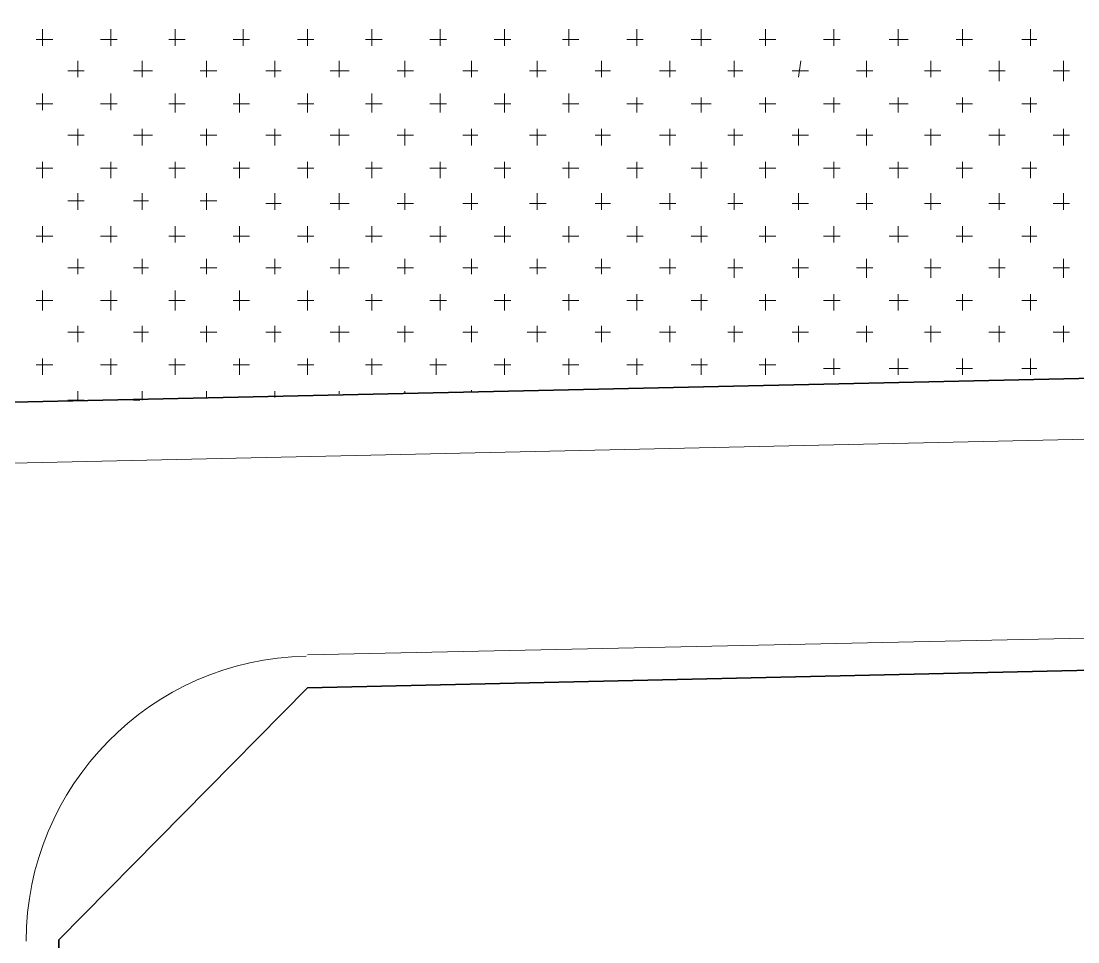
# Model space of a CAD drawing. Header units: millimetres. Extents: x -1787 to 4633, y 81 to 2259.
# Drawn here: x 1147.3 to 1249.2, y 1510.8 to 1599.6 of the extents above; entities that cross this region are included whole.
import ezdxf

# ---------------------------------------------------------------- set-up
doc = ezdxf.new("R2010")
doc.units = ezdxf.units.MM
doc.header["$MEASUREMENT"] = 0
doc.layers.get('0').update_dxf_attribs({"linetype": 'CONTINUOUS'})

msp = doc.modelspace()

# ---------------------------------------------------------------- linework, layer by layer
at = {"color": 1, "linetype": 'Continuous', "lineweight": 35, "true_color": 0x000001}
for points in [[(1543.57077, 1598.22488), (698.95014, 1647.72245), (531.72863, 1598.22488), (523.33715, 1582.29323), (527.95855, 1568.0642), (553.13299, 1549.70024), (1544.5437, 1571.71267), (1551.5974, 1578.27991), (1552.57033, 1588.61724)], [(1150.99548, 1511.02646), (1174.95376, 1535.34959), (1521.43673, 1543.13299), (1552.3271, 1510.17515), (1519.61249, 1133.77474), (1489.3302, 1106.04638), (1174.95376, 1106.28961), (1150.63063, 1130.61274)]]:
    msp.add_lwpolyline(points, close=True, dxfattribs=at)
at = {"color": 3, "linetype": 'Continuous', "lineweight": 15, "true_color": 0x000003}
for points in [[(1149.41448, 1597.25195), (1149.41448, 1598.83296), (1149.41448, 1598.83296)], [(1155.98172, 1597.25195), (1155.98172, 1598.83296), (1155.98172, 1598.83296)], [(1162.18412, 1597.25195), (1162.18412, 1598.83296), (1162.18412, 1598.83296)], [(1168.75136, 1597.25195), (1168.75136, 1598.83296), (1168.75136, 1598.83296)], [(1174.95376, 1597.25195), (1174.95376, 1598.83296), (1174.95376, 1598.83296)], [(1181.15616, 1597.25195), (1181.15616, 1598.83296), (1181.15616, 1598.83296)], [(1187.7234, 1597.25195), (1187.7234, 1598.83296), (1187.7234, 1598.83296)], [(1193.9258, 1597.25195), (1193.9258, 1598.83296), (1193.9258, 1598.83296)], [(1200.1282, 1597.25195), (1200.1282, 1598.83296), (1200.1282, 1598.83296)], [(1206.69544, 1597.25195), (1206.69544, 1598.83296), (1206.69544, 1598.83296)], [(1212.89784, 1597.25195), (1212.89784, 1598.83296), (1212.89784, 1598.83296)], [(1219.10024, 1597.25195), (1219.10024, 1598.83296), (1219.10024, 1598.83296)], [(1225.66749, 1597.25195), (1225.66749, 1598.83296), (1225.66749, 1598.83296)], [(1231.86988, 1597.25195), (1231.86988, 1598.83296), (1231.86988, 1598.83296)], [(1238.07228, 1597.25195), (1238.07228, 1598.83296), (1238.07228, 1598.83296)], [(1244.63953, 1597.25195), (1244.63953, 1598.83296), (1244.63953, 1598.83296)], [(1148.8064, 1597.86003), (1150.3874, 1597.86003), (1150.3874, 1597.86003)], [(1155.0088, 1597.86003), (1156.5898, 1597.86003), (1156.5898, 1597.86003)], [(1161.57604, 1597.86003), (1163.15705, 1597.86003), (1163.15705, 1597.86003)], [(1167.77844, 1597.86003), (1169.35944, 1597.86003), (1169.35944, 1597.86003)], [(1173.98084, 1597.86003), (1175.56184, 1597.86003), (1175.56184, 1597.86003)], [(1180.54808, 1597.86003), (1182.12909, 1597.86003), (1182.12909, 1597.86003)], [(1186.75048, 1597.86003), (1188.33148, 1597.86003), (1188.33148, 1597.86003)], [(1192.95288, 1597.86003), (1194.53388, 1597.86003), (1194.53388, 1597.86003)], [(1199.52012, 1597.86003), (1201.10113, 1597.86003), (1201.10113, 1597.86003)], [(1205.72252, 1597.86003), (1207.30352, 1597.86003), (1207.30352, 1597.86003)], [(1211.92492, 1597.86003), (1213.87077, 1597.86003), (1213.87077, 1597.86003)], [(1218.49216, 1597.86003), (1220.07317, 1597.86003), (1220.07317, 1597.86003)], [(1224.69456, 1597.86003), (1226.27556, 1597.86003), (1226.27556, 1597.86003)], [(1231.01857, 1597.86003), (1232.84281, 1597.86003), (1232.84281, 1597.86003)], [(1237.4642, 1597.86003), (1239.04521, 1597.86003), (1239.04521, 1597.86003)], [(1243.78822, 1597.86003), (1245.2476, 1597.86003), (1245.2476, 1597.86003)], [(1152.81972, 1594.21156), (1152.81972, 1595.79257), (1152.81972, 1595.79257)], [(1159.02211, 1594.21156), (1159.02211, 1595.79257), (1159.02211, 1595.79257)], [(1165.22451, 1594.21156), (1165.22451, 1595.79257), (1165.22451, 1595.79257)], [(1171.79176, 1594.21156), (1171.79176, 1595.79257), (1171.79176, 1595.79257)], [(1177.99415, 1594.21156), (1177.99415, 1595.79257), (1177.99415, 1595.79257)], [(1184.31817, 1594.21156), (1184.31817, 1595.79257), (1184.31817, 1595.79257)], [(1190.7638, 1594.21156), (1190.7638, 1595.79257), (1190.7638, 1595.79257)], [(1197.08781, 1594.21156), (1197.08781, 1595.79257), (1197.08781, 1595.79257)], [(1203.29021, 1594.21156), (1203.29021, 1595.79257), (1203.29021, 1595.79257)], [(1209.85745, 1594.21156), (1209.85745, 1595.79257), (1209.85745, 1595.79257)], [(1216.05985, 1594.21156), (1216.05985, 1595.79257), (1216.05985, 1595.79257)], [(1222.26225, 1594.21156), (1222.50548, 1595.79257), (1222.50548, 1595.79257)], [(1228.82949, 1594.21156), (1228.82949, 1595.79257), (1228.82949, 1595.79257)], [(1235.03189, 1594.21156), (1235.03189, 1595.79257), (1235.03189, 1595.79257)], [(1241.59913, 1593.84672), (1241.59913, 1595.79257), (1241.59913, 1595.79257)], [(1247.80153, 1593.84672), (1247.80153, 1595.79257), (1247.80153, 1595.79257)], [(1151.84679, 1594.81964), (1153.42779, 1594.81964), (1153.42779, 1594.81964)], [(1158.1708, 1594.81964), (1159.99504, 1594.81964), (1159.99504, 1594.81964)], [(1164.61643, 1594.81964), (1166.19744, 1594.81964), (1166.19744, 1594.81964)], [(1170.94045, 1594.81964), (1172.39983, 1594.81964), (1172.39983, 1594.81964)], [(1177.14284, 1594.81964), (1178.96708, 1594.81964), (1178.96708, 1594.81964)], [(1183.58847, 1594.81964), (1185.16948, 1594.81964), (1185.16948, 1594.81964)], [(1189.91249, 1594.81964), (1191.37187, 1594.81964), (1191.37187, 1594.81964)], [(1196.35812, 1594.81964), (1197.93912, 1594.81964), (1197.93912, 1594.81964)], [(1202.68213, 1594.81964), (1204.14152, 1594.81964), (1204.14152, 1594.81964)], [(1208.88453, 1594.81964), (1210.46553, 1594.81964), (1210.46553, 1594.81964)], [(1215.45177, 1594.81964), (1216.91116, 1594.81964), (1216.91116, 1594.81964)], [(1221.65417, 1594.81964), (1223.23517, 1594.81964), (1223.23517, 1594.81964)], [(1227.85657, 1594.81964), (1229.43757, 1594.81964), (1229.43757, 1594.81964)], [(1234.42381, 1594.81964), (1236.00481, 1594.81964), (1236.00481, 1594.81964)], [(1240.62621, 1594.81964), (1242.20721, 1594.81964), (1242.20721, 1594.81964)], [(1246.82861, 1594.81964), (1248.40961, 1594.81964), (1248.40961, 1594.81964)], [(1149.41448, 1591.04956), (1149.41448, 1592.63056), (1149.41448, 1592.63056)], [(1155.98172, 1591.04956), (1155.98172, 1592.63056), (1155.98172, 1592.63056)], [(1162.18412, 1590.80632), (1162.18412, 1592.63056), (1162.18412, 1592.63056)], [(1168.38652, 1590.80632), (1168.38652, 1592.63056), (1168.38652, 1592.63056)], [(1174.95376, 1590.80632), (1174.95376, 1592.63056), (1174.95376, 1592.63056)], [(1181.15616, 1590.80632), (1181.15616, 1592.63056), (1181.15616, 1592.63056)], [(1187.7234, 1590.80632), (1187.7234, 1592.63056), (1187.7234, 1592.63056)], [(1193.9258, 1590.80632), (1193.9258, 1592.63056), (1193.9258, 1592.63056)], [(1200.1282, 1590.80632), (1200.1282, 1592.63056), (1200.1282, 1592.63056)], [(1206.69544, 1590.80632), (1206.69544, 1592.26571), (1206.69544, 1592.26571)], [(1212.89784, 1590.80632), (1212.89784, 1592.26571), (1212.89784, 1592.26571)], [(1219.10024, 1590.80632), (1219.10024, 1592.26571), (1219.10024, 1592.26571)], [(1225.66749, 1590.80632), (1225.66749, 1592.26571), (1225.66749, 1592.26571)], [(1231.86988, 1590.80632), (1231.86988, 1592.26571), (1231.86988, 1592.26571)], [(1238.07228, 1590.80632), (1238.07228, 1592.26571), (1238.07228, 1592.26571)], [(1244.63953, 1590.80632), (1244.63953, 1592.26571), (1244.63953, 1592.26571)], [(1148.8064, 1591.65763), (1150.3874, 1591.65763), (1150.3874, 1591.65763)], [(1155.0088, 1591.65763), (1156.5898, 1591.65763), (1156.5898, 1591.65763)], [(1161.57604, 1591.65763), (1163.15705, 1591.65763), (1163.15705, 1591.65763)], [(1167.77844, 1591.65763), (1169.35944, 1591.65763), (1169.35944, 1591.65763)], [(1173.98084, 1591.65763), (1175.56184, 1591.65763), (1175.56184, 1591.65763)], [(1180.54808, 1591.65763), (1182.12909, 1591.65763), (1182.12909, 1591.65763)], [(1186.75048, 1591.65763), (1188.33148, 1591.65763), (1188.33148, 1591.65763)], [(1192.95288, 1591.65763), (1194.53388, 1591.65763), (1194.53388, 1591.65763)], [(1199.52012, 1591.65763), (1201.10113, 1591.65763), (1201.10113, 1591.65763)], [(1205.72252, 1591.65763), (1207.30352, 1591.65763), (1207.30352, 1591.65763)], [(1211.92492, 1591.65763), (1213.87077, 1591.65763), (1213.87077, 1591.65763)], [(1218.49216, 1591.65763), (1220.07317, 1591.65763), (1220.07317, 1591.65763)], [(1224.69456, 1591.65763), (1226.27556, 1591.65763), (1226.27556, 1591.65763)], [(1231.01857, 1591.65763), (1232.84281, 1591.65763), (1232.84281, 1591.65763)], [(1237.4642, 1591.65763), (1239.04521, 1591.65763), (1239.04521, 1591.65763)], [(1243.78822, 1591.65763), (1245.2476, 1591.65763), (1245.2476, 1591.65763)], [(1152.81972, 1587.64432), (1152.81972, 1589.22532), (1152.81972, 1589.22532)], [(1159.02211, 1587.64432), (1159.02211, 1589.22532), (1159.02211, 1589.22532)], [(1165.22451, 1587.64432), (1165.22451, 1589.22532), (1165.22451, 1589.22532)], [(1171.79176, 1587.64432), (1171.79176, 1589.22532), (1171.79176, 1589.22532)], [(1177.99415, 1587.64432), (1177.99415, 1589.22532), (1177.99415, 1589.22532)], [(1184.31817, 1587.64432), (1184.31817, 1589.22532), (1184.31817, 1589.22532)], [(1190.7638, 1587.64432), (1190.7638, 1589.22532), (1190.7638, 1589.22532)], [(1197.08781, 1587.64432), (1197.08781, 1589.22532), (1197.08781, 1589.22532)], [(1203.29021, 1587.64432), (1203.29021, 1589.22532), (1203.29021, 1589.22532)], [(1209.85745, 1587.64432), (1209.85745, 1589.22532), (1209.85745, 1589.22532)], [(1216.05985, 1587.64432), (1216.05985, 1589.22532), (1216.05985, 1589.22532)], [(1222.26225, 1587.64432), (1222.26225, 1589.22532), (1222.26225, 1589.22532)], [(1228.82949, 1587.64432), (1228.82949, 1589.22532), (1228.82949, 1589.22532)], [(1235.03189, 1587.64432), (1235.03189, 1589.22532), (1235.03189, 1589.22532)], [(1241.59913, 1587.64432), (1241.59913, 1589.22532), (1241.59913, 1589.22532)], [(1247.80153, 1587.64432), (1247.80153, 1589.22532), (1247.80153, 1589.22532)], [(1151.84679, 1588.61724), (1153.42779, 1588.61724), (1153.42779, 1588.61724)], [(1158.1708, 1588.61724), (1159.99504, 1588.61724), (1159.99504, 1588.61724)], [(1164.61643, 1588.61724), (1166.19744, 1588.61724), (1166.19744, 1588.61724)], [(1170.94045, 1588.61724), (1172.39983, 1588.61724), (1172.39983, 1588.61724)], [(1177.14284, 1588.61724), (1178.96708, 1588.61724), (1178.96708, 1588.61724)], [(1183.58847, 1588.61724), (1185.16948, 1588.61724), (1185.16948, 1588.61724)], [(1189.91249, 1588.61724), (1191.37187, 1588.61724), (1191.37187, 1588.61724)], [(1196.35812, 1588.61724), (1197.93912, 1588.61724), (1197.93912, 1588.61724)], [(1202.68213, 1588.61724), (1204.14152, 1588.61724), (1204.14152, 1588.61724)], [(1208.88453, 1588.61724), (1210.46553, 1588.61724), (1210.46553, 1588.61724)], [(1215.45177, 1588.61724), (1216.91116, 1588.61724), (1216.91116, 1588.61724)], [(1221.65417, 1588.61724), (1223.23517, 1588.61724), (1223.23517, 1588.61724)], [(1227.85657, 1588.61724), (1229.43757, 1588.61724), (1229.43757, 1588.61724)], [(1234.42381, 1588.61724), (1236.00481, 1588.61724), (1236.00481, 1588.61724)], [(1240.62621, 1588.61724), (1242.20721, 1588.61724), (1242.20721, 1588.61724)], [(1246.82861, 1588.61724), (1248.40961, 1588.61724), (1248.40961, 1588.61724)], [(1149.41448, 1584.48231), (1149.41448, 1586.06331), (1149.41448, 1586.06331)], [(1155.98172, 1584.48231), (1155.98172, 1586.06331), (1155.98172, 1586.06331)], [(1162.18412, 1584.48231), (1162.18412, 1586.06331), (1162.18412, 1586.06331)], [(1168.38652, 1584.48231), (1168.38652, 1586.06331), (1168.38652, 1586.06331)], [(1174.95376, 1584.48231), (1174.95376, 1586.06331), (1174.95376, 1586.06331)], [(1181.15616, 1584.48231), (1181.15616, 1586.06331), (1181.15616, 1586.06331)], [(1187.7234, 1584.48231), (1187.7234, 1586.06331), (1187.7234, 1586.06331)], [(1193.9258, 1584.48231), (1193.9258, 1586.06331), (1193.9258, 1586.06331)], [(1200.1282, 1584.48231), (1200.1282, 1586.06331), (1200.1282, 1586.06331)], [(1206.69544, 1584.48231), (1206.69544, 1586.06331), (1206.69544, 1586.06331)], [(1212.89784, 1584.48231), (1212.89784, 1586.06331), (1212.89784, 1586.06331)], [(1219.10024, 1584.48231), (1219.10024, 1586.06331), (1219.10024, 1586.06331)], [(1225.66749, 1584.48231), (1225.66749, 1586.06331), (1225.66749, 1586.06331)], [(1231.86988, 1584.48231), (1231.86988, 1586.06331), (1231.86988, 1586.06331)], [(1238.07228, 1584.48231), (1238.07228, 1586.06331), (1238.07228, 1586.06331)], [(1244.63953, 1584.48231), (1244.63953, 1586.06331), (1244.63953, 1586.06331)], [(1148.8064, 1585.45524), (1150.3874, 1585.45524), (1150.3874, 1585.45524)], [(1155.0088, 1585.45524), (1156.5898, 1585.45524), (1156.5898, 1585.45524)], [(1161.57604, 1585.45524), (1163.15705, 1585.45524), (1163.15705, 1585.45524)], [(1167.77844, 1585.45524), (1169.35944, 1585.45524), (1169.35944, 1585.45524)], [(1173.98084, 1585.45524), (1175.56184, 1585.45524), (1175.56184, 1585.45524)], [(1180.54808, 1585.45524), (1182.12909, 1585.45524), (1182.12909, 1585.45524)], [(1186.75048, 1585.45524), (1188.33148, 1585.45524), (1188.33148, 1585.45524)], [(1192.95288, 1585.45524), (1194.53388, 1585.45524), (1194.53388, 1585.45524)], [(1199.52012, 1585.45524), (1201.10113, 1585.45524), (1201.10113, 1585.45524)], [(1205.72252, 1585.45524), (1207.30352, 1585.45524), (1207.30352, 1585.45524)], [(1211.92492, 1585.45524), (1213.50592, 1585.45524), (1213.50592, 1585.45524)], [(1218.49216, 1585.45524), (1220.07317, 1585.45524), (1220.07317, 1585.45524)], [(1224.69456, 1585.45524), (1226.27556, 1585.45524), (1226.27556, 1585.45524)], [(1231.01857, 1585.45524), (1232.84281, 1585.45524), (1232.84281, 1585.45524)], [(1237.4642, 1585.45524), (1239.04521, 1585.45524), (1239.04521, 1585.45524)], [(1243.78822, 1585.45524), (1245.2476, 1585.45524), (1245.2476, 1585.45524)], [(1152.81972, 1581.44192), (1152.81972, 1583.02292), (1152.81972, 1583.02292)], [(1159.02211, 1581.44192), (1159.02211, 1583.02292), (1159.02211, 1583.02292)], [(1165.22451, 1581.44192), (1165.22451, 1583.02292), (1165.22451, 1583.02292)], [(1171.79176, 1581.44192), (1171.79176, 1583.02292), (1171.79176, 1583.02292)], [(1177.99415, 1581.44192), (1177.99415, 1583.02292), (1177.99415, 1583.02292)], [(1184.31817, 1581.44192), (1184.31817, 1583.02292), (1184.31817, 1583.02292)], [(1190.7638, 1581.44192), (1190.7638, 1583.02292), (1190.7638, 1583.02292)], [(1197.08781, 1581.44192), (1197.08781, 1583.02292), (1197.08781, 1583.02292)], [(1203.29021, 1581.44192), (1203.29021, 1583.02292), (1203.29021, 1583.02292)], [(1209.85745, 1581.44192), (1209.85745, 1583.02292), (1209.85745, 1583.02292)], [(1216.05985, 1581.44192), (1216.05985, 1583.02292), (1216.05985, 1583.02292)], [(1222.26225, 1581.44192), (1222.26225, 1583.02292), (1222.26225, 1583.02292)], [(1228.82949, 1581.44192), (1228.82949, 1583.02292), (1228.82949, 1583.02292)], [(1235.03189, 1581.44192), (1235.03189, 1583.02292), (1235.03189, 1583.02292)], [(1241.59913, 1581.44192), (1241.59913, 1583.02292), (1241.59913, 1583.02292)], [(1247.80153, 1581.44192), (1247.80153, 1583.02292), (1247.80153, 1583.02292)], [(1151.84679, 1582.29323), (1153.42779, 1582.29323), (1153.42779, 1582.29323)], [(1158.1708, 1582.29323), (1159.63019, 1582.29323), (1159.63019, 1582.29323)], [(1164.61643, 1582.29323), (1166.19744, 1582.29323), (1166.19744, 1582.29323)], [(1170.94045, 1582.05), (1172.39983, 1582.05), (1172.39983, 1582.05)], [(1177.14284, 1582.05), (1178.96708, 1582.05), (1178.96708, 1582.05)], [(1183.58847, 1582.05), (1185.16948, 1582.05), (1185.16948, 1582.05)], [(1189.91249, 1582.05), (1191.37187, 1582.05), (1191.37187, 1582.05)], [(1196.35812, 1582.05), (1197.93912, 1582.05), (1197.93912, 1582.05)], [(1202.68213, 1582.05), (1204.14152, 1582.05), (1204.14152, 1582.05)], [(1208.88453, 1582.05), (1210.46553, 1582.05), (1210.46553, 1582.05)], [(1215.45177, 1582.05), (1216.91116, 1582.05), (1216.91116, 1582.05)], [(1221.65417, 1582.05), (1223.23517, 1582.05), (1223.23517, 1582.05)], [(1227.85657, 1582.05), (1229.43757, 1582.05), (1229.43757, 1582.05)], [(1234.42381, 1582.05), (1236.00481, 1582.05), (1236.00481, 1582.05)], [(1240.62621, 1582.05), (1242.20721, 1582.05), (1242.20721, 1582.05)], [(1246.82861, 1582.05), (1248.40961, 1582.05), (1248.40961, 1582.05)], [(1149.41448, 1578.27991), (1149.41448, 1579.86092), (1149.41448, 1579.86092)], [(1155.98172, 1578.27991), (1155.98172, 1579.86092), (1155.98172, 1579.86092)], [(1162.18412, 1578.27991), (1162.18412, 1579.86092), (1162.18412, 1579.86092)], [(1168.38652, 1578.27991), (1168.38652, 1579.86092), (1168.38652, 1579.86092)], [(1174.95376, 1578.27991), (1174.95376, 1579.86092), (1174.95376, 1579.86092)], [(1181.15616, 1578.27991), (1181.15616, 1579.86092), (1181.15616, 1579.86092)], [(1187.7234, 1578.27991), (1187.7234, 1579.86092), (1187.7234, 1579.86092)], [(1193.9258, 1578.27991), (1193.9258, 1579.86092), (1193.9258, 1579.86092)], [(1200.1282, 1578.27991), (1200.1282, 1579.86092), (1200.1282, 1579.86092)], [(1206.69544, 1578.27991), (1206.69544, 1579.86092), (1206.69544, 1579.86092)], [(1212.89784, 1578.27991), (1212.89784, 1579.86092), (1212.89784, 1579.86092)], [(1219.10024, 1578.27991), (1219.10024, 1579.86092), (1219.10024, 1579.86092)], [(1225.66749, 1578.27991), (1225.66749, 1579.86092), (1225.66749, 1579.86092)], [(1231.86988, 1578.27991), (1231.86988, 1579.86092), (1231.86988, 1579.86092)], [(1238.07228, 1578.27991), (1238.07228, 1579.86092), (1238.07228, 1579.86092)], [(1244.63953, 1578.27991), (1244.63953, 1579.86092), (1244.63953, 1579.86092)], [(1148.8064, 1578.88799), (1150.3874, 1578.88799), (1150.3874, 1578.88799)], [(1155.0088, 1578.88799), (1156.5898, 1578.88799), (1156.5898, 1578.88799)], [(1161.57604, 1578.88799), (1163.15705, 1578.88799), (1163.15705, 1578.88799)], [(1167.77844, 1578.88799), (1169.35944, 1578.88799), (1169.35944, 1578.88799)], [(1173.98084, 1578.88799), (1175.56184, 1578.88799), (1175.56184, 1578.88799)], [(1180.54808, 1578.88799), (1182.12909, 1578.88799), (1182.12909, 1578.88799)], [(1186.75048, 1578.88799), (1188.33148, 1578.88799), (1188.33148, 1578.88799)], [(1192.95288, 1578.88799), (1194.53388, 1578.88799), (1194.53388, 1578.88799)], [(1199.52012, 1578.88799), (1201.10113, 1578.88799), (1201.10113, 1578.88799)], [(1205.72252, 1578.88799), (1207.30352, 1578.88799), (1207.30352, 1578.88799)], [(1211.92492, 1578.88799), (1213.50592, 1578.88799), (1213.50592, 1578.88799)], [(1218.49216, 1578.88799), (1220.07317, 1578.88799), (1220.07317, 1578.88799)], [(1224.69456, 1578.88799), (1226.27556, 1578.88799), (1226.27556, 1578.88799)], [(1231.01857, 1578.88799), (1232.84281, 1578.88799), (1232.84281, 1578.88799)], [(1237.4642, 1578.88799), (1239.04521, 1578.88799), (1239.04521, 1578.88799)], [(1243.78822, 1578.88799), (1245.2476, 1578.88799), (1245.2476, 1578.88799)], [(1152.81972, 1575.23952), (1152.81972, 1576.69891), (1152.81972, 1576.69891)], [(1159.02211, 1575.23952), (1159.02211, 1576.69891), (1159.02211, 1576.69891)], [(1165.22451, 1575.23952), (1165.22451, 1576.69891), (1165.22451, 1576.69891)], [(1171.79176, 1575.23952), (1171.79176, 1576.69891), (1171.79176, 1576.69891)], [(1177.99415, 1575.23952), (1177.99415, 1576.69891), (1177.99415, 1576.69891)], [(1184.31817, 1575.23952), (1184.31817, 1576.69891), (1184.31817, 1576.69891)], [(1190.7638, 1575.23952), (1190.7638, 1576.69891), (1190.7638, 1576.69891)], [(1197.08781, 1575.23952), (1197.08781, 1576.69891), (1197.08781, 1576.69891)], [(1203.29021, 1575.23952), (1203.29021, 1576.69891), (1203.29021, 1576.69891)], [(1209.85745, 1575.23952), (1209.85745, 1576.69891), (1209.85745, 1576.69891)], [(1216.05985, 1574.87468), (1216.05985, 1576.69891), (1216.05985, 1576.69891)], [(1222.26225, 1574.87468), (1222.26225, 1576.69891), (1222.26225, 1576.69891)], [(1228.82949, 1574.87468), (1228.82949, 1576.69891), (1228.82949, 1576.69891)], [(1235.03189, 1574.87468), (1235.03189, 1576.69891), (1235.03189, 1576.69891)], [(1241.59913, 1574.87468), (1241.59913, 1576.69891), (1241.59913, 1576.69891)], [(1247.80153, 1574.87468), (1247.80153, 1576.69891), (1247.80153, 1576.69891)], [(1151.84679, 1575.8476), (1153.42779, 1575.8476), (1153.42779, 1575.8476)], [(1158.1708, 1575.8476), (1159.63019, 1575.8476), (1159.63019, 1575.8476)], [(1164.61643, 1575.8476), (1166.19744, 1575.8476), (1166.19744, 1575.8476)], [(1170.94045, 1575.8476), (1172.39983, 1575.8476), (1172.39983, 1575.8476)], [(1177.14284, 1575.8476), (1178.96708, 1575.8476), (1178.96708, 1575.8476)], [(1183.58847, 1575.8476), (1185.16948, 1575.8476), (1185.16948, 1575.8476)], [(1189.91249, 1575.8476), (1191.37187, 1575.8476), (1191.37187, 1575.8476)], [(1196.35812, 1575.8476), (1197.93912, 1575.8476), (1197.93912, 1575.8476)], [(1202.68213, 1575.8476), (1204.14152, 1575.8476), (1204.14152, 1575.8476)], [(1208.88453, 1575.8476), (1210.46553, 1575.8476), (1210.46553, 1575.8476)], [(1215.45177, 1575.8476), (1216.91116, 1575.8476), (1216.91116, 1575.8476)], [(1221.65417, 1575.8476), (1223.23517, 1575.8476), (1223.23517, 1575.8476)], [(1227.85657, 1575.8476), (1229.43757, 1575.8476), (1229.43757, 1575.8476)], [(1234.42381, 1575.8476), (1236.00481, 1575.8476), (1236.00481, 1575.8476)], [(1240.62621, 1575.8476), (1242.20721, 1575.8476), (1242.20721, 1575.8476)], [(1246.82861, 1575.8476), (1248.40961, 1575.8476), (1248.40961, 1575.8476)], [(1149.41448, 1571.71267), (1149.41448, 1573.65852), (1149.41448, 1573.65852)], [(1155.98172, 1571.71267), (1155.98172, 1573.65852), (1155.98172, 1573.65852)], [(1162.18412, 1571.71267), (1162.18412, 1573.65852), (1162.18412, 1573.65852)], [(1168.38652, 1571.71267), (1168.38652, 1573.65852), (1168.38652, 1573.65852)], [(1174.95376, 1571.71267), (1174.95376, 1573.65852), (1174.95376, 1573.65852)], [(1148.8064, 1572.68559), (1150.3874, 1572.68559), (1150.3874, 1572.68559)], [(1155.0088, 1572.68559), (1156.5898, 1572.68559), (1156.5898, 1572.68559)], [(1161.57604, 1572.68559), (1163.15705, 1572.68559), (1163.15705, 1572.68559)], [(1167.77844, 1572.68559), (1169.35944, 1572.68559), (1169.35944, 1572.68559)], [(1173.98084, 1572.68559), (1175.56184, 1572.68559), (1175.56184, 1572.68559)], [(1180.54808, 1572.68559), (1182.12909, 1572.68559), (1182.12909, 1572.68559)], [(1181.15616, 1571.71267), (1181.15616, 1573.29367), (1181.15616, 1573.29367)], [(1186.75048, 1572.68559), (1188.33148, 1572.68559), (1188.33148, 1572.68559)], [(1187.7234, 1571.71267), (1187.7234, 1573.29367), (1187.7234, 1573.29367)], [(1192.95288, 1572.68559), (1194.53388, 1572.68559), (1194.53388, 1572.68559)], [(1193.9258, 1571.71267), (1193.9258, 1573.29367), (1193.9258, 1573.29367)], [(1199.52012, 1572.68559), (1201.10113, 1572.68559), (1201.10113, 1572.68559)], [(1200.1282, 1571.71267), (1200.1282, 1573.29367), (1200.1282, 1573.29367)], [(1205.72252, 1572.68559), (1207.30352, 1572.68559), (1207.30352, 1572.68559)], [(1206.69544, 1571.71267), (1206.69544, 1573.29367), (1206.69544, 1573.29367)], [(1211.92492, 1572.68559), (1213.50592, 1572.68559), (1213.50592, 1572.68559)], [(1212.89784, 1571.71267), (1212.89784, 1573.29367), (1212.89784, 1573.29367)], [(1218.49216, 1572.68559), (1220.07317, 1572.68559), (1220.07317, 1572.68559)], [(1219.10024, 1571.71267), (1219.10024, 1573.29367), (1219.10024, 1573.29367)], [(1224.69456, 1572.68559), (1226.27556, 1572.68559), (1226.27556, 1572.68559)], [(1225.66749, 1571.71267), (1225.66749, 1573.29367), (1225.66749, 1573.29367)], [(1231.01857, 1572.68559), (1232.84281, 1572.68559), (1232.84281, 1572.68559)], [(1231.86988, 1571.71267), (1231.86988, 1573.29367), (1231.86988, 1573.29367)], [(1237.4642, 1572.68559), (1239.04521, 1572.68559), (1239.04521, 1572.68559)], [(1238.07228, 1571.71267), (1238.07228, 1573.29367), (1238.07228, 1573.29367)], [(1243.78822, 1572.68559), (1245.2476, 1572.68559), (1245.2476, 1572.68559)], [(1244.63953, 1571.71267), (1244.63953, 1573.29367), (1244.63953, 1573.29367)], [(1151.84679, 1569.6452), (1153.42779, 1569.6452), (1153.42779, 1569.6452)], [(1152.81972, 1568.67228), (1152.81972, 1570.25328), (1152.81972, 1570.25328)], [(1158.1708, 1569.6452), (1159.63019, 1569.6452), (1159.63019, 1569.6452)], [(1159.02211, 1568.67228), (1159.02211, 1570.25328), (1159.02211, 1570.25328)], [(1164.61643, 1569.6452), (1166.19744, 1569.6452), (1166.19744, 1569.6452)], [(1165.22451, 1568.67228), (1165.22451, 1570.25328), (1165.22451, 1570.25328)], [(1170.94045, 1569.6452), (1172.39983, 1569.6452), (1172.39983, 1569.6452)], [(1171.79176, 1568.67228), (1171.79176, 1570.25328), (1171.79176, 1570.25328)], [(1177.14284, 1569.6452), (1178.96708, 1569.6452), (1178.96708, 1569.6452)], [(1177.99415, 1568.67228), (1177.99415, 1570.25328), (1177.99415, 1570.25328)], [(1183.58847, 1569.6452), (1185.16948, 1569.6452), (1185.16948, 1569.6452)], [(1184.31817, 1568.67228), (1184.31817, 1570.25328), (1184.31817, 1570.25328)], [(1189.91249, 1569.6452), (1191.37187, 1569.6452), (1191.37187, 1569.6452)], [(1190.7638, 1568.67228), (1190.7638, 1570.25328), (1190.7638, 1570.25328)], [(1196.11488, 1569.6452), (1197.93912, 1569.6452), (1197.93912, 1569.6452)], [(1197.08781, 1568.67228), (1197.08781, 1570.25328), (1197.08781, 1570.25328)], [(1202.68213, 1569.6452), (1204.14152, 1569.6452), (1204.14152, 1569.6452)], [(1203.29021, 1568.67228), (1203.29021, 1570.25328), (1203.29021, 1570.25328)], [(1208.88453, 1569.6452), (1210.46553, 1569.6452), (1210.46553, 1569.6452)], [(1209.85745, 1568.67228), (1209.85745, 1570.25328), (1209.85745, 1570.25328)], [(1215.45177, 1569.6452), (1216.91116, 1569.6452), (1216.91116, 1569.6452)], [(1216.05985, 1568.67228), (1216.05985, 1570.25328), (1216.05985, 1570.25328)], [(1221.65417, 1569.6452), (1223.23517, 1569.6452), (1223.23517, 1569.6452)], [(1222.26225, 1568.67228), (1222.26225, 1570.25328), (1222.26225, 1570.25328)], [(1227.85657, 1569.6452), (1229.43757, 1569.6452), (1229.43757, 1569.6452)], [(1228.82949, 1568.67228), (1228.82949, 1570.25328), (1228.82949, 1570.25328)], [(1234.42381, 1569.6452), (1236.00481, 1569.6452), (1236.00481, 1569.6452)], [(1235.03189, 1568.67228), (1235.03189, 1570.25328), (1235.03189, 1570.25328)], [(1240.62621, 1569.6452), (1242.20721, 1569.6452), (1242.20721, 1569.6452)], [(1241.59913, 1568.67228), (1241.59913, 1570.25328), (1241.59913, 1570.25328)], [(1246.82861, 1569.6452), (1248.40961, 1569.6452), (1248.40961, 1569.6452)], [(1247.80153, 1568.67228), (1247.80153, 1570.25328), (1247.80153, 1570.25328)], [(1149.41448, 1565.51027), (1149.41448, 1567.09127), (1149.41448, 1567.09127)], [(1155.98172, 1565.51027), (1155.98172, 1567.09127), (1155.98172, 1567.09127)], [(1162.18412, 1565.51027), (1162.18412, 1567.09127), (1162.18412, 1567.09127)], [(1168.38652, 1565.51027), (1168.38652, 1567.09127), (1168.38652, 1567.09127)], [(1174.95376, 1565.51027), (1174.95376, 1567.09127), (1174.95376, 1567.09127)], [(1181.15616, 1565.51027), (1181.15616, 1567.09127), (1181.15616, 1567.09127)], [(1187.35856, 1565.51027), (1187.35856, 1567.09127), (1187.35856, 1567.09127)], [(1193.9258, 1565.51027), (1193.9258, 1567.09127), (1193.9258, 1567.09127)], [(1200.1282, 1565.51027), (1200.1282, 1567.09127), (1200.1282, 1567.09127)], [(1206.69544, 1565.51027), (1206.69544, 1567.09127), (1206.69544, 1567.09127)], [(1212.89784, 1565.51027), (1212.89784, 1567.09127), (1212.89784, 1567.09127)], [(1219.10024, 1565.51027), (1219.10024, 1567.09127), (1219.10024, 1567.09127)], [(1225.66749, 1565.51027), (1225.66749, 1567.09127), (1225.66749, 1567.09127)], [(1231.86988, 1565.51027), (1231.86988, 1567.09127), (1231.86988, 1567.09127)], [(1238.07228, 1565.51027), (1238.07228, 1567.09127), (1238.07228, 1567.09127)], [(1244.63953, 1565.51027), (1244.63953, 1567.09127), (1244.63953, 1567.09127)], [(1148.8064, 1566.4832), (1150.3874, 1566.4832), (1150.3874, 1566.4832)], [(1155.0088, 1566.4832), (1156.5898, 1566.4832), (1156.5898, 1566.4832)], [(1161.57604, 1566.4832), (1163.15705, 1566.4832), (1163.15705, 1566.4832)], [(1167.77844, 1566.4832), (1169.35944, 1566.4832), (1169.35944, 1566.4832)], [(1173.98084, 1566.4832), (1175.56184, 1566.4832), (1175.56184, 1566.4832)], [(1180.54808, 1566.4832), (1182.12909, 1566.4832), (1182.12909, 1566.4832)], [(1186.75048, 1566.4832), (1188.33148, 1566.4832), (1188.33148, 1566.4832)], [(1192.95288, 1566.4832), (1194.53388, 1566.4832), (1194.53388, 1566.4832)], [(1199.52012, 1566.4832), (1201.10113, 1566.4832), (1201.10113, 1566.4832)], [(1205.72252, 1566.4832), (1207.30352, 1566.4832), (1207.30352, 1566.4832)], [(1211.92492, 1566.4832), (1213.50592, 1566.4832), (1213.50592, 1566.4832)], [(1218.49216, 1566.4832), (1220.07317, 1566.4832), (1220.07317, 1566.4832)], [(1224.69456, 1566.11835), (1226.27556, 1566.11835), (1226.27556, 1566.11835)], [(1231.01857, 1566.11835), (1232.84281, 1566.11835), (1232.84281, 1566.11835)], [(1237.4642, 1566.11835), (1239.04521, 1566.11835), (1239.04521, 1566.11835)], [(1243.78822, 1566.11835), (1245.2476, 1566.11835), (1245.2476, 1566.11835)], [(1152.81972, 1563.07796), (1152.81972, 1563.92927), (1152.81972, 1563.92927)], [(1159.02211, 1563.07796), (1159.02211, 1563.92927), (1159.02211, 1563.92927)], [(1165.22451, 1563.32119), (1165.22451, 1563.92927), (1165.22451, 1563.92927)], [(1171.79176, 1563.32119), (1171.79176, 1563.92927), (1171.79176, 1563.92927)], [(1177.99415, 1563.68604), (1177.99415, 1563.92927), (1177.99415, 1563.92927)], [(1184.31817, 1563.68604), (1184.31817, 1563.92927), (1184.31817, 1563.92927)], [(1190.7638, 1563.92927), (1190.7638, 1564.05088), (1190.7638, 1564.05088)], [(1151.84679, 1563.07796), (1153.42779, 1563.07796), (1153.42779, 1563.07796)], [(1158.1708, 1563.07796), (1158.77888, 1563.07796), (1158.77888, 1563.07796)]]:
    msp.add_lwpolyline(points, dxfattribs=at)
at = {"color": 5, "linetype": 'Continuous', "lineweight": 20, "true_color": 0x000005}
for points in [[(1543.814, 1565.87512), (551.91683, 1543.74107), (551.91683, 1543.74107)], [(1174.95376, 1538.5116), (1521.19349, 1545.93015), (1521.19349, 1545.93015)]]:
    msp.add_lwpolyline(points, dxfattribs=at)
msp.add_open_spline([(1174.83215, 1538.38998), (1159.87342, 1538.14675), (1147.83347, 1525.86357), (1147.83347, 1510.90485)], degree=3, dxfattribs=at)

doc.saveas('drawing.dxf')
